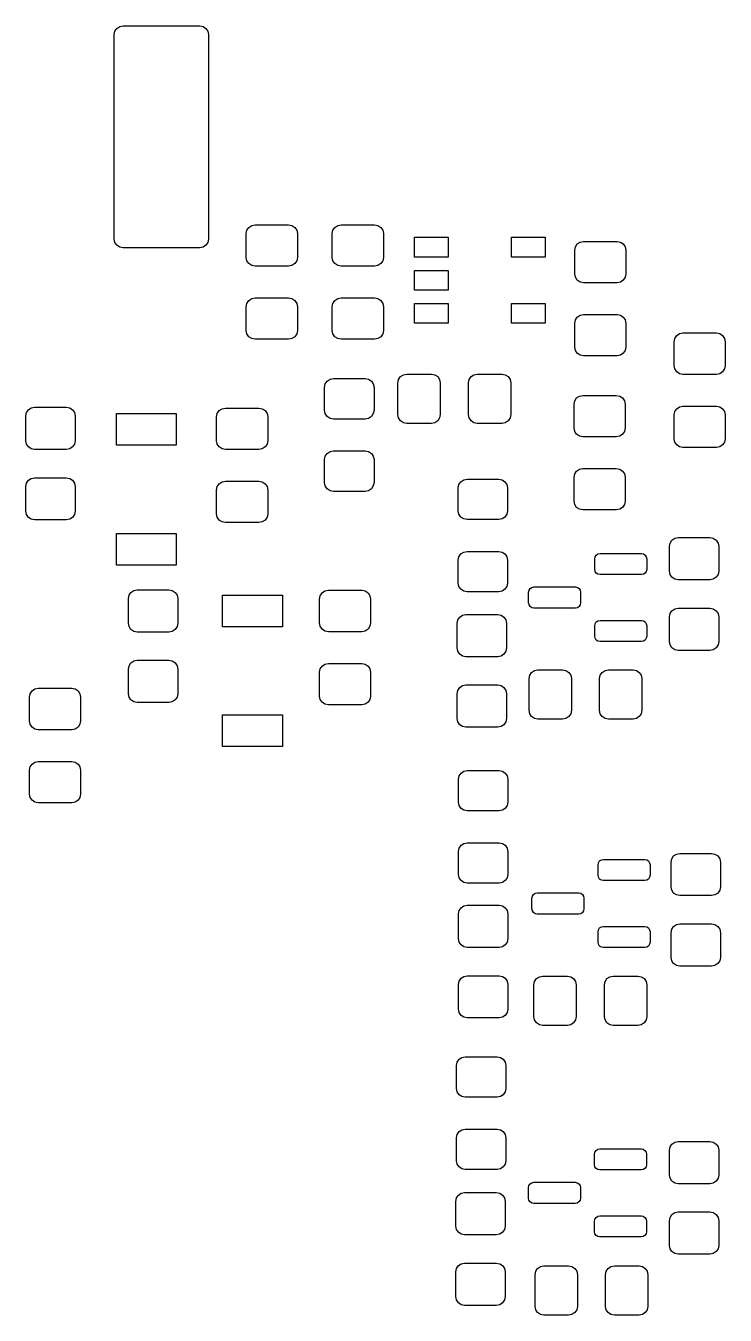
# Model space of a CAD drawing. Extents: x 124.2 to 163.5, y -118.2 to -41.5.
# Drawn here: x 143.7 to 163.54, y -78.12 to -41.54 of the extents above; entities that cross this region are included whole.
import ezdxf

# ---------------------------------------------------------------- set-up
doc = ezdxf.new("R2010")
doc.units = 0
doc.layers.add('BLACK', color=7, linetype='CONTINUOUS')

msp = doc.modelspace()

# ---------------------------------------------------------------- linework, layer by layer
at = {"layer": 'BLACK', "linetype": 'CONTINUOUS'}
for p, q in [((146.21, -41.79), (146.22903, -41.694329)), ((146.22903, -41.694329), (146.283223, -41.613223)), ((146.283223, -41.613223), (146.364329, -41.55903)), ((146.364329, -41.55903), (146.46, -41.54)), ((146.46, -41.54), (148.635, -41.54)), ((148.635, -41.54), (148.730671, -41.55903)), ((148.730671, -41.55903), (148.811777, -41.613223)), ((148.811777, -41.613223), (148.86597, -41.694329)), ((148.86597, -41.694329), (148.885, -41.79)), ((146.21, -47.59), (146.21, -41.79)), ((148.885, -41.79), (148.885, -47.59)), ((150.109329, -47.20403), (150.205, -47.185)), ((150.205, -47.185), (151.155, -47.185)), ((151.155, -47.185), (151.250671, -47.20403)), ((152.549329, -47.20403), (152.645, -47.185)), ((152.645, -47.185), (153.595, -47.185)), ((153.595, -47.185), (153.690671, -47.20403)), ((149.955, -47.435), (149.97403, -47.339329)), ((149.955, -48.11), (149.955, -47.435)), ((149.97403, -47.339329), (150.028223, -47.258223)), ((150.028223, -47.258223), (150.109329, -47.20403)), ((151.250671, -47.20403), (151.331777, -47.258223)), ((151.331777, -47.258223), (151.38597, -47.339329)), ((151.38597, -47.339329), (151.405, -47.435)), ((151.405, -47.435), (151.405, -48.11)), ((152.395, -47.435), (152.41403, -47.339329)), ((152.395, -48.11), (152.395, -47.435)), ((152.41403, -47.339329), (152.468223, -47.258223)), ((152.468223, -47.258223), (152.549329, -47.20403)), ((153.690671, -47.20403), (153.771777, -47.258223)), ((153.771777, -47.258223), (153.82597, -47.339329)), ((153.82597, -47.339329), (153.845, -47.435)), ((153.845, -47.435), (153.845, -48.11)), ((154.72785, -48.0994), (154.72785, -47.5406)), ((154.72785, -47.5406), (155.68035, -47.5406)), ((155.68035, -47.5406), (155.68035, -48.0994)), ((157.48375, -48.0994), (157.48375, -47.5406)), ((157.48375, -47.5406), (158.43625, -47.5406)), ((158.43625, -47.5406), (158.43625, -48.0994)), ((146.22903, -47.685671), (146.21, -47.59)), ((146.283223, -47.766777), (146.22903, -47.685671)), ((146.364329, -47.82097), (146.283223, -47.766777)), ((146.46, -47.84), (146.364329, -47.82097)), ((148.635, -47.84), (146.46, -47.84)), ((148.730671, -47.82097), (148.635, -47.84)), ((148.811777, -47.766777), (148.730671, -47.82097)), ((148.86597, -47.685671), (148.811777, -47.766777)), ((148.885, -47.59), (148.86597, -47.685671)), ((159.275, -47.905), (159.29403, -47.809329)), ((159.275, -48.58), (159.275, -47.905)), ((159.29403, -47.809329), (159.348223, -47.728223)), ((159.348223, -47.728223), (159.429329, -47.67403)), ((159.429329, -47.67403), (159.525, -47.655)), ((159.525, -47.655), (160.475, -47.655)), ((160.475, -47.655), (160.570671, -47.67403)), ((160.570671, -47.67403), (160.651777, -47.728223)), ((160.651777, -47.728223), (160.70597, -47.809329)), ((160.70597, -47.809329), (160.725, -47.905)), ((160.725, -47.905), (160.725, -48.58)), ((149.97403, -48.205671), (149.955, -48.11)), ((150.028223, -48.286777), (149.97403, -48.205671)), ((151.38597, -48.205671), (151.331777, -48.286777)), ((151.405, -48.11), (151.38597, -48.205671)), ((152.41403, -48.205671), (152.395, -48.11)), ((152.468223, -48.286777), (152.41403, -48.205671)), ((153.82597, -48.205671), (153.771777, -48.286777)), ((153.845, -48.11), (153.82597, -48.205671)), ((155.68035, -48.0994), (154.72785, -48.0994)), ((158.43625, -48.0994), (157.48375, -48.0994)), ((150.109329, -48.34097), (150.028223, -48.286777)), ((150.205, -48.36), (150.109329, -48.34097)), ((151.155, -48.36), (150.205, -48.36)), ((151.250671, -48.34097), (151.155, -48.36)), ((151.331777, -48.286777), (151.250671, -48.34097)), ((152.549329, -48.34097), (152.468223, -48.286777)), ((152.645, -48.36), (152.549329, -48.34097)), ((153.595, -48.36), (152.645, -48.36)), ((153.690671, -48.34097), (153.595, -48.36)), ((153.771777, -48.286777), (153.690671, -48.34097)), ((154.72785, -49.0392), (154.72785, -48.4804)), ((154.72785, -48.4804), (155.68035, -48.4804)), ((155.68035, -48.4804), (155.68035, -49.0392)), ((159.29403, -48.675671), (159.275, -48.58)), ((160.725, -48.58), (160.70597, -48.675671)), ((159.348223, -48.756777), (159.29403, -48.675671)), ((159.429329, -48.81097), (159.348223, -48.756777)), ((159.525, -48.83), (159.429329, -48.81097)), ((160.475, -48.83), (159.525, -48.83)), ((160.570671, -48.81097), (160.475, -48.83)), ((160.651777, -48.756777), (160.570671, -48.81097)), ((160.70597, -48.675671), (160.651777, -48.756777)), ((149.97403, -49.414329), (150.028223, -49.333223)), ((150.028223, -49.333223), (150.109329, -49.27903)), ((150.109329, -49.27903), (150.205, -49.26)), ((150.205, -49.26), (151.155, -49.26)), ((151.155, -49.26), (151.250671, -49.27903)), ((151.250671, -49.27903), (151.331777, -49.333223)), ((151.331777, -49.333223), (151.38597, -49.414329)), ((152.41403, -49.414329), (152.468223, -49.333223)), ((152.468223, -49.333223), (152.549329, -49.27903)), ((152.549329, -49.27903), (152.645, -49.26)), ((152.645, -49.26), (153.595, -49.26)), ((153.595, -49.26), (153.690671, -49.27903)), ((153.690671, -49.27903), (153.771777, -49.333223)), ((153.771777, -49.333223), (153.82597, -49.414329)), ((155.68035, -49.0392), (154.72785, -49.0392)), ((149.955, -49.51), (149.97403, -49.414329)), ((149.955, -50.185), (149.955, -49.51)), ((151.38597, -49.414329), (151.405, -49.51)), ((151.405, -49.51), (151.405, -50.185)), ((152.395, -49.51), (152.41403, -49.414329)), ((152.395, -50.185), (152.395, -49.51)), ((153.82597, -49.414329), (153.845, -49.51)), ((153.845, -49.51), (153.845, -50.185)), ((154.72785, -49.979), (154.72785, -49.4202)), ((154.72785, -49.4202), (155.68035, -49.4202)), ((155.68035, -49.4202), (155.68035, -49.979)), ((157.48375, -49.979), (157.48375, -49.4202)), ((157.48375, -49.4202), (158.43625, -49.4202)), ((158.43625, -49.4202), (158.43625, -49.979)), ((159.429329, -49.74903), (159.525, -49.73)), ((159.525, -49.73), (160.475, -49.73)), ((160.475, -49.73), (160.570671, -49.74903)), ((155.68035, -49.979), (154.72785, -49.979)), ((158.43625, -49.979), (157.48375, -49.979)), ((159.275, -49.98), (159.29403, -49.884329)), ((159.275, -50.655), (159.275, -49.98)), ((159.29403, -49.884329), (159.348223, -49.803223)), ((159.348223, -49.803223), (159.429329, -49.74903)), ((160.570671, -49.74903), (160.651777, -49.803223)), ((160.651777, -49.803223), (160.70597, -49.884329)), ((160.70597, -49.884329), (160.725, -49.98)), ((160.725, -49.98), (160.725, -50.655)), ((149.97403, -50.280671), (149.955, -50.185)), ((150.028223, -50.361777), (149.97403, -50.280671)), ((150.109329, -50.41597), (150.028223, -50.361777)), ((150.205, -50.435), (150.109329, -50.41597)), ((151.155, -50.435), (150.205, -50.435)), ((151.250671, -50.41597), (151.155, -50.435)), ((151.331777, -50.361777), (151.250671, -50.41597)), ((151.38597, -50.280671), (151.331777, -50.361777)), ((151.405, -50.185), (151.38597, -50.280671)), ((152.41403, -50.280671), (152.395, -50.185)), ((152.468223, -50.361777), (152.41403, -50.280671)), ((152.549329, -50.41597), (152.468223, -50.361777)), ((152.645, -50.435), (152.549329, -50.41597)), ((153.595, -50.435), (152.645, -50.435)), ((153.690671, -50.41597), (153.595, -50.435)), ((153.771777, -50.361777), (153.690671, -50.41597)), ((153.82597, -50.280671), (153.771777, -50.361777)), ((153.845, -50.185), (153.82597, -50.280671)), ((162.095, -50.505), (162.11403, -50.409329)), ((162.11403, -50.409329), (162.168223, -50.328223)), ((162.168223, -50.328223), (162.249329, -50.27403)), ((162.249329, -50.27403), (162.345, -50.255)), ((162.345, -50.255), (163.295, -50.255)), ((163.295, -50.255), (163.390671, -50.27403)), ((163.390671, -50.27403), (163.471777, -50.328223)), ((163.471777, -50.328223), (163.52597, -50.409329)), ((163.52597, -50.409329), (163.545, -50.505)), ((159.29403, -50.750671), (159.275, -50.655)), ((159.348223, -50.831777), (159.29403, -50.750671)), ((159.429329, -50.88597), (159.348223, -50.831777)), ((160.651777, -50.831777), (160.570671, -50.88597)), ((160.70597, -50.750671), (160.651777, -50.831777)), ((160.725, -50.655), (160.70597, -50.750671)), ((162.095, -51.18), (162.095, -50.505)), ((163.545, -50.505), (163.545, -51.18)), ((159.525, -50.905), (159.429329, -50.88597)), ((160.475, -50.905), (159.525, -50.905)), ((160.570671, -50.88597), (160.475, -50.905)), ((162.11403, -51.275671), (162.095, -51.18)), ((163.545, -51.18), (163.52597, -51.275671)), ((152.253223, -51.620723), (152.334329, -51.56653)), ((152.334329, -51.56653), (152.43, -51.5475)), ((152.43, -51.5475), (153.33, -51.5475)), ((153.33, -51.5475), (153.425671, -51.56653)), ((153.425671, -51.56653), (153.506777, -51.620723)), ((154.26, -51.67), (154.27903, -51.574329)), ((154.27903, -51.574329), (154.333223, -51.493223)), ((154.333223, -51.493223), (154.414329, -51.43903)), ((154.414329, -51.43903), (154.51, -51.42)), ((154.51, -51.42), (155.21, -51.42)), ((155.21, -51.42), (155.305671, -51.43903)), ((155.305671, -51.43903), (155.386777, -51.493223)), ((155.386777, -51.493223), (155.44097, -51.574329)), ((155.44097, -51.574329), (155.46, -51.67)), ((156.26, -51.67), (156.27903, -51.574329)), ((156.27903, -51.574329), (156.333223, -51.493223)), ((156.333223, -51.493223), (156.414329, -51.43903)), ((156.414329, -51.43903), (156.51, -51.42)), ((156.51, -51.42), (157.21, -51.42)), ((157.21, -51.42), (157.305671, -51.43903)), ((157.305671, -51.43903), (157.386777, -51.493223)), ((157.386777, -51.493223), (157.44097, -51.574329)), ((157.44097, -51.574329), (157.46, -51.67)), ((162.168223, -51.356777), (162.11403, -51.275671)), ((162.249329, -51.41097), (162.168223, -51.356777)), ((162.345, -51.43), (162.249329, -51.41097)), ((163.295, -51.43), (162.345, -51.43)), ((163.390671, -51.41097), (163.295, -51.43)), ((163.471777, -51.356777), (163.390671, -51.41097)), ((163.52597, -51.275671), (163.471777, -51.356777)), ((152.18, -51.7975), (152.19903, -51.701829)), ((152.18, -52.4475), (152.18, -51.7975)), ((152.19903, -51.701829), (152.253223, -51.620723)), ((153.506777, -51.620723), (153.56097, -51.701829)), ((153.56097, -51.701829), (153.58, -51.7975)), ((153.58, -51.7975), (153.58, -52.4475)), ((154.26, -52.57), (154.26, -51.67)), ((155.46, -51.67), (155.46, -52.57)), ((156.26, -52.57), (156.26, -51.67)), ((157.46, -51.67), (157.46, -52.57)), ((159.255, -52.275), (159.27403, -52.179329)), ((159.255, -52.95), (159.255, -52.275)), ((159.27403, -52.179329), (159.328223, -52.098223)), ((159.328223, -52.098223), (159.409329, -52.04403)), ((159.409329, -52.04403), (159.505, -52.025)), ((159.505, -52.025), (160.455, -52.025)), ((160.455, -52.025), (160.550671, -52.04403)), ((160.550671, -52.04403), (160.631777, -52.098223)), ((160.631777, -52.098223), (160.68597, -52.179329)), ((160.68597, -52.179329), (160.705, -52.275)), ((160.705, -52.275), (160.705, -52.95)), ((143.7, -52.61), (143.71903, -52.514329)), ((143.7, -53.31), (143.7, -52.61)), ((143.71903, -52.514329), (143.773223, -52.433223)), ((143.773223, -52.433223), (143.854329, -52.37903)), ((143.854329, -52.37903), (143.95, -52.36)), ((143.95, -52.36), (144.85, -52.36)), ((144.85, -52.36), (144.945671, -52.37903)), ((144.945671, -52.37903), (145.026777, -52.433223)), ((145.026777, -52.433223), (145.08097, -52.514329)), ((145.08097, -52.514329), (145.1, -52.61)), ((145.1, -52.61), (145.1, -53.31)), ((146.27, -53.44), (146.27, -52.54)), ((146.27, -52.54), (147.97, -52.54)), ((147.97, -52.54), (147.97, -53.44)), ((149.115, -52.635), (149.13403, -52.539329)), ((149.115, -53.31), (149.115, -52.635)), ((149.13403, -52.539329), (149.188223, -52.458223)), ((149.188223, -52.458223), (149.269329, -52.40403)), ((149.269329, -52.40403), (149.365, -52.385)), ((149.365, -52.385), (150.315, -52.385)), ((150.315, -52.385), (150.410671, -52.40403)), ((150.410671, -52.40403), (150.491777, -52.458223)), ((150.491777, -52.458223), (150.54597, -52.539329)), ((150.54597, -52.539329), (150.565, -52.635)), ((150.565, -52.635), (150.565, -53.31)), ((152.19903, -52.543171), (152.18, -52.4475)), ((152.253223, -52.624277), (152.19903, -52.543171)), ((152.334329, -52.67847), (152.253223, -52.624277)), ((153.506777, -52.624277), (153.425671, -52.67847)), ((153.56097, -52.543171), (153.506777, -52.624277)), ((153.58, -52.4475), (153.56097, -52.543171)), ((154.27903, -52.665671), (154.26, -52.57)), ((154.333223, -52.746777), (154.27903, -52.665671)), ((155.44097, -52.665671), (155.386777, -52.746777)), ((155.46, -52.57), (155.44097, -52.665671)), ((156.27903, -52.665671), (156.26, -52.57)), ((156.333223, -52.746777), (156.27903, -52.665671)), ((157.44097, -52.665671), (157.386777, -52.746777)), ((157.46, -52.57), (157.44097, -52.665671)), ((162.095, -52.58), (162.11403, -52.484329)), ((162.095, -53.255), (162.095, -52.58)), ((162.11403, -52.484329), (162.168223, -52.403223)), ((162.168223, -52.403223), (162.249329, -52.34903)), ((162.249329, -52.34903), (162.345, -52.33)), ((162.345, -52.33), (163.295, -52.33)), ((163.295, -52.33), (163.390671, -52.34903)), ((163.390671, -52.34903), (163.471777, -52.403223)), ((163.471777, -52.403223), (163.52597, -52.484329)), ((163.52597, -52.484329), (163.545, -52.58)), ((163.545, -52.58), (163.545, -53.255)), ((152.43, -52.6975), (152.334329, -52.67847)), ((153.33, -52.6975), (152.43, -52.6975)), ((153.425671, -52.67847), (153.33, -52.6975)), ((154.414329, -52.80097), (154.333223, -52.746777)), ((154.51, -52.82), (154.414329, -52.80097)), ((155.21, -52.82), (154.51, -52.82)), ((155.305671, -52.80097), (155.21, -52.82)), ((155.386777, -52.746777), (155.305671, -52.80097)), ((156.414329, -52.80097), (156.333223, -52.746777)), ((156.51, -52.82), (156.414329, -52.80097)), ((157.21, -52.82), (156.51, -52.82)), ((157.305671, -52.80097), (157.21, -52.82)), ((157.386777, -52.746777), (157.305671, -52.80097)), ((159.27403, -53.045671), (159.255, -52.95)), ((160.705, -52.95), (160.68597, -53.045671)), ((143.71903, -53.405671), (143.7, -53.31)), ((143.773223, -53.486777), (143.71903, -53.405671)), ((145.08097, -53.405671), (145.026777, -53.486777)), ((145.1, -53.31), (145.08097, -53.405671)), ((149.13403, -53.405671), (149.115, -53.31)), ((149.188223, -53.486777), (149.13403, -53.405671)), ((150.54597, -53.405671), (150.491777, -53.486777)), ((150.565, -53.31), (150.54597, -53.405671)), ((159.328223, -53.126777), (159.27403, -53.045671)), ((159.409329, -53.18097), (159.328223, -53.126777)), ((159.505, -53.2), (159.409329, -53.18097)), ((160.455, -53.2), (159.505, -53.2)), ((160.550671, -53.18097), (160.455, -53.2)), ((160.631777, -53.126777), (160.550671, -53.18097)), ((160.68597, -53.045671), (160.631777, -53.126777)), ((162.11403, -53.350671), (162.095, -53.255)), ((162.168223, -53.431777), (162.11403, -53.350671)), ((163.52597, -53.350671), (163.471777, -53.431777)), ((163.545, -53.255), (163.52597, -53.350671)), ((143.854329, -53.54097), (143.773223, -53.486777)), ((143.95, -53.56), (143.854329, -53.54097)), ((144.85, -53.56), (143.95, -53.56)), ((144.945671, -53.54097), (144.85, -53.56)), ((145.026777, -53.486777), (144.945671, -53.54097)), ((147.97, -53.44), (146.27, -53.44)), ((149.269329, -53.54097), (149.188223, -53.486777)), ((149.365, -53.56), (149.269329, -53.54097)), ((150.315, -53.56), (149.365, -53.56)), ((150.410671, -53.54097), (150.315, -53.56)), ((150.491777, -53.486777), (150.410671, -53.54097)), ((152.18, -53.8475), (152.19903, -53.751829)), ((152.19903, -53.751829), (152.253223, -53.670723)), ((152.253223, -53.670723), (152.334329, -53.61653)), ((152.334329, -53.61653), (152.43, -53.5975)), ((152.43, -53.5975), (153.33, -53.5975)), ((153.33, -53.5975), (153.425671, -53.61653)), ((153.425671, -53.61653), (153.506777, -53.670723)), ((153.506777, -53.670723), (153.56097, -53.751829)), ((153.56097, -53.751829), (153.58, -53.8475)), ((162.249329, -53.48597), (162.168223, -53.431777)), ((162.345, -53.505), (162.249329, -53.48597)), ((163.295, -53.505), (162.345, -53.505)), ((163.390671, -53.48597), (163.295, -53.505)), ((163.471777, -53.431777), (163.390671, -53.48597)), ((152.18, -54.4975), (152.18, -53.8475)), ((153.58, -53.8475), (153.58, -54.4975)), ((159.328223, -54.173223), (159.409329, -54.11903)), ((159.409329, -54.11903), (159.505, -54.1)), ((159.505, -54.1), (160.455, -54.1)), ((160.455, -54.1), (160.550671, -54.11903)), ((160.550671, -54.11903), (160.631777, -54.173223)), ((143.71903, -54.514329), (143.773223, -54.433223)), ((143.773223, -54.433223), (143.854329, -54.37903)), ((143.854329, -54.37903), (143.95, -54.36)), ((143.95, -54.36), (144.85, -54.36)), ((144.85, -54.36), (144.945671, -54.37903)), ((144.945671, -54.37903), (145.026777, -54.433223)), ((145.026777, -54.433223), (145.08097, -54.514329)), ((149.188223, -54.533223), (149.269329, -54.47903)), ((149.269329, -54.47903), (149.365, -54.46)), ((149.365, -54.46), (150.315, -54.46)), ((150.315, -54.46), (150.410671, -54.47903)), ((150.410671, -54.47903), (150.491777, -54.533223)), ((152.19903, -54.593171), (152.18, -54.4975)), ((153.58, -54.4975), (153.56097, -54.593171)), ((155.98903, -54.554329), (156.043223, -54.473223)), ((156.043223, -54.473223), (156.124329, -54.41903)), ((156.124329, -54.41903), (156.22, -54.4)), ((156.22, -54.4), (157.12, -54.4)), ((157.12, -54.4), (157.215671, -54.41903)), ((157.215671, -54.41903), (157.296777, -54.473223)), ((157.296777, -54.473223), (157.35097, -54.554329)), ((159.255, -54.35), (159.27403, -54.254329)), ((159.255, -55.025), (159.255, -54.35)), ((159.27403, -54.254329), (159.328223, -54.173223)), ((160.631777, -54.173223), (160.68597, -54.254329)), ((160.68597, -54.254329), (160.705, -54.35)), ((160.705, -54.35), (160.705, -55.025)), ((143.7, -54.61), (143.71903, -54.514329)), ((143.7, -55.31), (143.7, -54.61)), ((145.08097, -54.514329), (145.1, -54.61)), ((145.1, -54.61), (145.1, -55.31)), ((149.115, -54.71), (149.13403, -54.614329)), ((149.115, -55.385), (149.115, -54.71)), ((149.13403, -54.614329), (149.188223, -54.533223)), ((150.491777, -54.533223), (150.54597, -54.614329)), ((150.54597, -54.614329), (150.565, -54.71)), ((150.565, -54.71), (150.565, -55.385)), ((152.253223, -54.674277), (152.19903, -54.593171)), ((152.334329, -54.72847), (152.253223, -54.674277)), ((152.43, -54.7475), (152.334329, -54.72847)), ((153.33, -54.7475), (152.43, -54.7475)), ((153.425671, -54.72847), (153.33, -54.7475)), ((153.506777, -54.674277), (153.425671, -54.72847)), ((153.56097, -54.593171), (153.506777, -54.674277)), ((155.97, -54.65), (155.98903, -54.554329)), ((155.97, -55.3), (155.97, -54.65)), ((157.35097, -54.554329), (157.37, -54.65)), ((157.37, -54.65), (157.37, -55.3)), ((159.27403, -55.120671), (159.255, -55.025)), ((159.328223, -55.201777), (159.27403, -55.120671)), ((159.409329, -55.25597), (159.328223, -55.201777)), ((160.631777, -55.201777), (160.550671, -55.25597)), ((160.68597, -55.120671), (160.631777, -55.201777)), ((160.705, -55.025), (160.68597, -55.120671)), ((143.71903, -55.405671), (143.7, -55.31)), ((143.773223, -55.486777), (143.71903, -55.405671)), ((143.854329, -55.54097), (143.773223, -55.486777)), ((143.95, -55.56), (143.854329, -55.54097)), ((144.85, -55.56), (143.95, -55.56)), ((144.945671, -55.54097), (144.85, -55.56)), ((145.026777, -55.486777), (144.945671, -55.54097)), ((145.08097, -55.405671), (145.026777, -55.486777)), ((145.1, -55.31), (145.08097, -55.405671)), ((149.13403, -55.480671), (149.115, -55.385)), ((149.188223, -55.561777), (149.13403, -55.480671)), ((149.269329, -55.61597), (149.188223, -55.561777)), ((150.491777, -55.561777), (150.410671, -55.61597)), ((150.54597, -55.480671), (150.491777, -55.561777)), ((150.565, -55.385), (150.54597, -55.480671)), ((155.98903, -55.395671), (155.97, -55.3)), ((156.043223, -55.476777), (155.98903, -55.395671)), ((156.124329, -55.53097), (156.043223, -55.476777)), ((156.22, -55.55), (156.124329, -55.53097)), ((157.12, -55.55), (156.22, -55.55)), ((157.215671, -55.53097), (157.12, -55.55)), ((157.296777, -55.476777), (157.215671, -55.53097)), ((157.35097, -55.395671), (157.296777, -55.476777)), ((157.37, -55.3), (157.35097, -55.395671)), ((159.505, -55.275), (159.409329, -55.25597)), ((160.455, -55.275), (159.505, -55.275)), ((160.550671, -55.25597), (160.455, -55.275)), ((146.27, -56.84), (146.27, -55.94)), ((146.27, -55.94), (147.97, -55.94)), ((147.97, -55.94), (147.97, -56.84)), ((149.365, -55.635), (149.269329, -55.61597)), ((150.315, -55.635), (149.365, -55.635)), ((150.410671, -55.61597), (150.315, -55.635)), ((161.96, -56.31), (161.97903, -56.214329)), ((161.96, -57.01), (161.96, -56.31)), ((161.97903, -56.214329), (162.033223, -56.133223)), ((162.033223, -56.133223), (162.114329, -56.07903)), ((162.114329, -56.07903), (162.21, -56.06)), ((162.21, -56.06), (163.11, -56.06)), ((163.11, -56.06), (163.205671, -56.07903)), ((163.205671, -56.07903), (163.286777, -56.133223)), ((163.286777, -56.133223), (163.34097, -56.214329)), ((163.34097, -56.214329), (163.36, -56.31)), ((163.36, -56.31), (163.36, -57.01)), ((155.97, -56.7), (155.98903, -56.604329)), ((155.98903, -56.604329), (156.043223, -56.523223)), ((156.043223, -56.523223), (156.124329, -56.46903)), ((156.124329, -56.46903), (156.22, -56.45)), ((156.22, -56.45), (157.12, -56.45)), ((157.12, -56.45), (157.215671, -56.46903)), ((157.215671, -56.46903), (157.296777, -56.523223)), ((157.296777, -56.523223), (157.35097, -56.604329)), ((157.35097, -56.604329), (157.37, -56.7)), ((159.8425, -56.66), (159.853918, -56.602597)), ((159.8425, -56.96), (159.8425, -56.66)), ((159.853918, -56.602597), (159.886434, -56.553934)), ((159.886434, -56.553934), (159.935097, -56.521418)), ((159.935097, -56.521418), (159.9925, -56.51)), ((159.9925, -56.51), (161.1675, -56.51)), ((161.1675, -56.51), (161.224903, -56.521418)), ((161.224903, -56.521418), (161.273566, -56.553934)), ((161.273566, -56.553934), (161.306082, -56.602597)), ((161.306082, -56.602597), (161.3175, -56.66)), ((161.3175, -56.66), (161.3175, -56.96)), ((147.97, -56.84), (146.27, -56.84)), ((155.97, -57.35), (155.97, -56.7)), ((157.37, -56.7), (157.37, -57.35)), ((159.853918, -57.017403), (159.8425, -56.96)), ((159.886434, -57.066066), (159.853918, -57.017403)), ((161.306082, -57.017403), (161.273566, -57.066066)), ((161.3175, -56.96), (161.306082, -57.017403)), ((161.97903, -57.105671), (161.96, -57.01)), ((163.36, -57.01), (163.34097, -57.105671)), ((155.98903, -57.445671), (155.97, -57.35)), ((157.37, -57.35), (157.35097, -57.445671)), ((159.935097, -57.098582), (159.886434, -57.066066)), ((159.9925, -57.11), (159.935097, -57.098582)), ((161.1675, -57.11), (159.9925, -57.11)), ((161.224903, -57.098582), (161.1675, -57.11)), ((161.273566, -57.066066), (161.224903, -57.098582)), ((162.033223, -57.186777), (161.97903, -57.105671)), ((162.114329, -57.24097), (162.033223, -57.186777)), ((162.21, -57.26), (162.114329, -57.24097)), ((163.11, -57.26), (162.21, -57.26)), ((163.205671, -57.24097), (163.11, -57.26)), ((163.286777, -57.186777), (163.205671, -57.24097)), ((163.34097, -57.105671), (163.286777, -57.186777)), ((146.61, -57.79), (146.62903, -57.694329)), ((146.61, -58.49), (146.61, -57.79)), ((146.62903, -57.694329), (146.683223, -57.613223)), ((146.683223, -57.613223), (146.764329, -57.55903)), ((146.764329, -57.55903), (146.86, -57.54)), ((146.86, -57.54), (147.76, -57.54)), ((147.76, -57.54), (147.855671, -57.55903)), ((147.855671, -57.55903), (147.936777, -57.613223)), ((147.936777, -57.613223), (147.99097, -57.694329)), ((147.99097, -57.694329), (148.01, -57.79)), ((148.01, -57.79), (148.01, -58.49)), ((149.28, -58.59), (149.28, -57.69)), ((149.28, -57.69), (150.98, -57.69)), ((150.98, -57.69), (150.98, -58.59)), ((152.035, -57.805), (152.05403, -57.709329)), ((152.05403, -57.709329), (152.108223, -57.628223)), ((152.108223, -57.628223), (152.189329, -57.57403)), ((152.189329, -57.57403), (152.285, -57.555)), ((152.285, -57.555), (153.235, -57.555)), ((153.235, -57.555), (153.330671, -57.57403)), ((153.330671, -57.57403), (153.411777, -57.628223)), ((153.411777, -57.628223), (153.46597, -57.709329)), ((153.46597, -57.709329), (153.485, -57.805)), ((156.043223, -57.526777), (155.98903, -57.445671)), ((156.124329, -57.58097), (156.043223, -57.526777)), ((156.22, -57.6), (156.124329, -57.58097)), ((157.12, -57.6), (156.22, -57.6)), ((157.215671, -57.58097), (157.12, -57.6)), ((157.296777, -57.526777), (157.215671, -57.58097)), ((157.35097, -57.445671), (157.296777, -57.526777)), ((157.9675, -57.61), (157.978918, -57.552597)), ((157.9675, -57.91), (157.9675, -57.61)), ((157.978918, -57.552597), (158.011434, -57.503934)), ((158.011434, -57.503934), (158.060097, -57.471418)), ((158.060097, -57.471418), (158.1175, -57.46)), ((158.1175, -57.46), (159.2925, -57.46)), ((159.2925, -57.46), (159.349903, -57.471418)), ((159.349903, -57.471418), (159.398566, -57.503934)), ((159.398566, -57.503934), (159.431082, -57.552597)), ((159.431082, -57.552597), (159.4425, -57.61)), ((159.4425, -57.61), (159.4425, -57.91)), ((152.035, -58.48), (152.035, -57.805)), ((153.485, -57.805), (153.485, -58.48)), ((157.978918, -57.967403), (157.9675, -57.91)), ((158.011434, -58.016066), (157.978918, -57.967403)), ((158.060097, -58.048582), (158.011434, -58.016066)), ((158.1175, -58.06), (158.060097, -58.048582)), ((159.2925, -58.06), (158.1175, -58.06)), ((159.349903, -58.048582), (159.2925, -58.06)), ((159.398566, -58.016066), (159.349903, -58.048582)), ((159.431082, -57.967403), (159.398566, -58.016066)), ((159.4425, -57.91), (159.431082, -57.967403)), ((161.97903, -58.214329), (162.033223, -58.133223)), ((162.033223, -58.133223), (162.114329, -58.07903)), ((162.114329, -58.07903), (162.21, -58.06)), ((162.21, -58.06), (163.11, -58.06)), ((163.11, -58.06), (163.205671, -58.07903)), ((163.205671, -58.07903), (163.286777, -58.133223)), ((163.286777, -58.133223), (163.34097, -58.214329)), ((146.62903, -58.585671), (146.61, -58.49)), ((148.01, -58.49), (147.99097, -58.585671)), ((152.05403, -58.575671), (152.035, -58.48)), ((153.485, -58.48), (153.46597, -58.575671)), ((155.94, -58.49), (155.95903, -58.394329)), ((155.94, -59.19), (155.94, -58.49)), ((155.95903, -58.394329), (156.013223, -58.313223)), ((156.013223, -58.313223), (156.094329, -58.25903)), ((156.094329, -58.25903), (156.19, -58.24)), ((156.19, -58.24), (157.09, -58.24)), ((157.09, -58.24), (157.185671, -58.25903)), ((157.185671, -58.25903), (157.266777, -58.313223)), ((157.266777, -58.313223), (157.32097, -58.394329)), ((157.32097, -58.394329), (157.34, -58.49)), ((157.34, -58.49), (157.34, -59.19)), ((159.8425, -58.56), (159.853918, -58.502597)), ((159.853918, -58.502597), (159.886434, -58.453934)), ((159.886434, -58.453934), (159.935097, -58.421418)), ((159.935097, -58.421418), (159.9925, -58.41)), ((159.9925, -58.41), (161.1675, -58.41)), ((161.1675, -58.41), (161.224903, -58.421418)), ((161.224903, -58.421418), (161.273566, -58.453934)), ((161.273566, -58.453934), (161.306082, -58.502597)), ((161.306082, -58.502597), (161.3175, -58.56)), ((161.96, -58.31), (161.97903, -58.214329)), ((161.96, -59.01), (161.96, -58.31)), ((163.34097, -58.214329), (163.36, -58.31)), ((163.36, -58.31), (163.36, -59.01)), ((146.683223, -58.666777), (146.62903, -58.585671)), ((146.764329, -58.72097), (146.683223, -58.666777)), ((146.86, -58.74), (146.764329, -58.72097)), ((147.76, -58.74), (146.86, -58.74)), ((147.855671, -58.72097), (147.76, -58.74)), ((147.936777, -58.666777), (147.855671, -58.72097)), ((147.99097, -58.585671), (147.936777, -58.666777)), ((150.98, -58.59), (149.28, -58.59)), ((152.108223, -58.656777), (152.05403, -58.575671)), ((152.189329, -58.71097), (152.108223, -58.656777)), ((152.285, -58.73), (152.189329, -58.71097)), ((153.235, -58.73), (152.285, -58.73)), ((153.330671, -58.71097), (153.235, -58.73)), ((153.411777, -58.656777), (153.330671, -58.71097)), ((153.46597, -58.575671), (153.411777, -58.656777)), ((159.8425, -58.86), (159.8425, -58.56)), ((159.853918, -58.917403), (159.8425, -58.86)), ((161.3175, -58.86), (161.306082, -58.917403)), ((161.3175, -58.56), (161.3175, -58.86)), ((155.95903, -59.285671), (155.94, -59.19)), ((157.34, -59.19), (157.32097, -59.285671)), ((159.886434, -58.966066), (159.853918, -58.917403)), ((159.935097, -58.998582), (159.886434, -58.966066)), ((159.9925, -59.01), (159.935097, -58.998582)), ((161.1675, -59.01), (159.9925, -59.01)), ((161.224903, -58.998582), (161.1675, -59.01)), ((161.273566, -58.966066), (161.224903, -58.998582)), ((161.306082, -58.917403), (161.273566, -58.966066)), ((161.97903, -59.105671), (161.96, -59.01)), ((162.033223, -59.186777), (161.97903, -59.105671)), ((162.114329, -59.24097), (162.033223, -59.186777)), ((162.21, -59.26), (162.114329, -59.24097)), ((163.205671, -59.24097), (163.11, -59.26)), ((163.286777, -59.186777), (163.205671, -59.24097)), ((163.34097, -59.105671), (163.286777, -59.186777)), ((163.36, -59.01), (163.34097, -59.105671)), ((146.62903, -59.694329), (146.683223, -59.613223)), ((146.683223, -59.613223), (146.764329, -59.55903)), ((146.764329, -59.55903), (146.86, -59.54)), ((146.86, -59.54), (147.76, -59.54)), ((147.76, -59.54), (147.855671, -59.55903)), ((147.855671, -59.55903), (147.936777, -59.613223)), ((147.936777, -59.613223), (147.99097, -59.694329)), ((156.013223, -59.366777), (155.95903, -59.285671)), ((156.094329, -59.42097), (156.013223, -59.366777)), ((156.19, -59.44), (156.094329, -59.42097)), ((157.09, -59.44), (156.19, -59.44)), ((157.185671, -59.42097), (157.09, -59.44)), ((157.266777, -59.366777), (157.185671, -59.42097)), ((157.32097, -59.285671), (157.266777, -59.366777)), ((163.11, -59.26), (162.21, -59.26)), ((146.61, -59.79), (146.62903, -59.694329)), ((146.61, -60.49), (146.61, -59.79)), ((147.99097, -59.694329), (148.01, -59.79)), ((148.01, -59.79), (148.01, -60.49)), ((152.035, -59.88), (152.05403, -59.784329)), ((152.035, -60.555), (152.035, -59.88)), ((152.05403, -59.784329), (152.108223, -59.703223)), ((152.108223, -59.703223), (152.189329, -59.64903)), ((152.189329, -59.64903), (152.285, -59.63)), ((152.285, -59.63), (153.235, -59.63)), ((153.235, -59.63), (153.330671, -59.64903)), ((153.330671, -59.64903), (153.411777, -59.703223)), ((153.411777, -59.703223), (153.46597, -59.784329)), ((153.46597, -59.784329), (153.485, -59.88)), ((153.485, -59.88), (153.485, -60.555)), ((157.98, -60.06), (157.99903, -59.964329)), ((157.99903, -59.964329), (158.053223, -59.883223)), ((158.053223, -59.883223), (158.134329, -59.82903)), ((158.134329, -59.82903), (158.23, -59.81)), ((158.23, -59.81), (158.93, -59.81)), ((158.93, -59.81), (159.025671, -59.82903)), ((159.025671, -59.82903), (159.106777, -59.883223)), ((159.106777, -59.883223), (159.16097, -59.964329)), ((159.16097, -59.964329), (159.18, -60.06)), ((159.98, -60.06), (159.99903, -59.964329)), ((159.99903, -59.964329), (160.053223, -59.883223)), ((160.053223, -59.883223), (160.134329, -59.82903)), ((160.134329, -59.82903), (160.23, -59.81)), ((160.23, -59.81), (160.93, -59.81)), ((160.93, -59.81), (161.025671, -59.82903)), ((161.025671, -59.82903), (161.106777, -59.883223)), ((161.106777, -59.883223), (161.16097, -59.964329)), ((161.16097, -59.964329), (161.18, -60.06)), ((143.878223, -60.408223), (143.959329, -60.35403)), ((143.959329, -60.35403), (144.055, -60.335)), ((144.055, -60.335), (145.005, -60.335)), ((145.005, -60.335), (145.100671, -60.35403)), ((145.100671, -60.35403), (145.181777, -60.408223)), ((155.95903, -60.394329), (156.013223, -60.313223)), ((156.013223, -60.313223), (156.094329, -60.25903)), ((156.094329, -60.25903), (156.19, -60.24)), ((156.19, -60.24), (157.09, -60.24)), ((157.09, -60.24), (157.185671, -60.25903)), ((157.185671, -60.25903), (157.266777, -60.313223)), ((157.266777, -60.313223), (157.32097, -60.394329)), ((157.98, -60.96), (157.98, -60.06)), ((159.18, -60.06), (159.18, -60.96)), ((159.98, -60.96), (159.98, -60.06)), ((161.18, -60.06), (161.18, -60.96)), ((143.805, -60.585), (143.82403, -60.489329)), ((143.805, -61.26), (143.805, -60.585)), ((143.82403, -60.489329), (143.878223, -60.408223)), ((145.181777, -60.408223), (145.23597, -60.489329)), ((145.23597, -60.489329), (145.255, -60.585)), ((145.255, -60.585), (145.255, -61.26)), ((146.62903, -60.585671), (146.61, -60.49)), ((146.683223, -60.666777), (146.62903, -60.585671)), ((146.764329, -60.72097), (146.683223, -60.666777)), ((146.86, -60.74), (146.764329, -60.72097)), ((147.855671, -60.72097), (147.76, -60.74)), ((147.936777, -60.666777), (147.855671, -60.72097)), ((147.99097, -60.585671), (147.936777, -60.666777)), ((148.01, -60.49), (147.99097, -60.585671)), ((152.05403, -60.650671), (152.035, -60.555)), ((152.108223, -60.731777), (152.05403, -60.650671)), ((153.46597, -60.650671), (153.411777, -60.731777)), ((153.485, -60.555), (153.46597, -60.650671)), ((155.94, -60.49), (155.95903, -60.394329)), ((155.94, -61.19), (155.94, -60.49)), ((157.32097, -60.394329), (157.34, -60.49)), ((157.34, -60.49), (157.34, -61.19)), ((147.76, -60.74), (146.86, -60.74)), ((152.189329, -60.78597), (152.108223, -60.731777)), ((152.285, -60.805), (152.189329, -60.78597)), ((153.235, -60.805), (152.285, -60.805)), ((153.330671, -60.78597), (153.235, -60.805)), ((153.411777, -60.731777), (153.330671, -60.78597)), ((157.99903, -61.055671), (157.98, -60.96)), ((158.053223, -61.136777), (157.99903, -61.055671)), ((159.16097, -61.055671), (159.106777, -61.136777)), ((159.18, -60.96), (159.16097, -61.055671)), ((159.99903, -61.055671), (159.98, -60.96)), ((160.053223, -61.136777), (159.99903, -61.055671)), ((161.16097, -61.055671), (161.106777, -61.136777)), ((161.18, -60.96), (161.16097, -61.055671)), ((143.82403, -61.355671), (143.805, -61.26)), ((143.878223, -61.436777), (143.82403, -61.355671)), ((143.959329, -61.49097), (143.878223, -61.436777)), ((145.181777, -61.436777), (145.100671, -61.49097)), ((145.23597, -61.355671), (145.181777, -61.436777)), ((145.255, -61.26), (145.23597, -61.355671)), ((149.28, -61.99), (149.28, -61.09)), ((149.28, -61.09), (150.98, -61.09)), ((150.98, -61.09), (150.98, -61.99)), ((155.95903, -61.285671), (155.94, -61.19)), ((156.013223, -61.366777), (155.95903, -61.285671)), ((156.094329, -61.42097), (156.013223, -61.366777)), ((156.19, -61.44), (156.094329, -61.42097)), ((157.09, -61.44), (156.19, -61.44)), ((157.185671, -61.42097), (157.09, -61.44)), ((157.266777, -61.366777), (157.185671, -61.42097)), ((157.32097, -61.285671), (157.266777, -61.366777)), ((157.34, -61.19), (157.32097, -61.285671)), ((158.134329, -61.19097), (158.053223, -61.136777)), ((158.23, -61.21), (158.134329, -61.19097)), ((158.93, -61.21), (158.23, -61.21)), ((159.025671, -61.19097), (158.93, -61.21)), ((159.106777, -61.136777), (159.025671, -61.19097)), ((160.134329, -61.19097), (160.053223, -61.136777)), ((160.23, -61.21), (160.134329, -61.19097)), ((160.93, -61.21), (160.23, -61.21)), ((161.025671, -61.19097), (160.93, -61.21)), ((161.106777, -61.136777), (161.025671, -61.19097)), ((144.055, -61.51), (143.959329, -61.49097)), ((145.005, -61.51), (144.055, -61.51)), ((145.100671, -61.49097), (145.005, -61.51)), ((150.98, -61.99), (149.28, -61.99)), ((143.82403, -62.564329), (143.878223, -62.483223)), ((143.878223, -62.483223), (143.959329, -62.42903)), ((143.959329, -62.42903), (144.055, -62.41)), ((144.055, -62.41), (145.005, -62.41)), ((145.005, -62.41), (145.100671, -62.42903)), ((145.100671, -62.42903), (145.181777, -62.483223)), ((145.181777, -62.483223), (145.23597, -62.564329)), ((143.805, -62.66), (143.82403, -62.564329)), ((143.805, -63.335), (143.805, -62.66)), ((145.23597, -62.564329), (145.255, -62.66)), ((145.255, -62.66), (145.255, -63.335)), ((155.9775, -62.915), (155.99653, -62.819329)), ((155.9775, -63.565), (155.9775, -62.915)), ((155.99653, -62.819329), (156.050723, -62.738223)), ((156.050723, -62.738223), (156.131829, -62.68403)), ((156.131829, -62.68403), (156.2275, -62.665)), ((156.2275, -62.665), (157.1275, -62.665)), ((157.1275, -62.665), (157.223171, -62.68403)), ((157.223171, -62.68403), (157.304277, -62.738223)), ((157.304277, -62.738223), (157.35847, -62.819329)), ((157.35847, -62.819329), (157.3775, -62.915)), ((157.3775, -62.915), (157.3775, -63.565)), ((143.82403, -63.430671), (143.805, -63.335)), ((143.878223, -63.511777), (143.82403, -63.430671)), ((143.959329, -63.56597), (143.878223, -63.511777)), ((144.055, -63.585), (143.959329, -63.56597)), ((145.005, -63.585), (144.055, -63.585)), ((145.100671, -63.56597), (145.005, -63.585)), ((145.181777, -63.511777), (145.100671, -63.56597)), ((145.23597, -63.430671), (145.181777, -63.511777)), ((145.255, -63.335), (145.23597, -63.430671)), ((155.99653, -63.660671), (155.9775, -63.565)), ((157.3775, -63.565), (157.35847, -63.660671)), ((156.050723, -63.741777), (155.99653, -63.660671)), ((156.131829, -63.79597), (156.050723, -63.741777)), ((156.2275, -63.815), (156.131829, -63.79597)), ((157.1275, -63.815), (156.2275, -63.815)), ((157.223171, -63.79597), (157.1275, -63.815)), ((157.304277, -63.741777), (157.223171, -63.79597)), ((157.35847, -63.660671), (157.304277, -63.741777)), ((156.050723, -64.788223), (156.131829, -64.73403)), ((156.131829, -64.73403), (156.2275, -64.715)), ((156.2275, -64.715), (157.1275, -64.715)), ((157.1275, -64.715), (157.223171, -64.73403)), ((157.223171, -64.73403), (157.304277, -64.788223)), ((155.9775, -64.965), (155.99653, -64.869329)), ((155.9775, -65.615), (155.9775, -64.965)), ((155.99653, -64.869329), (156.050723, -64.788223)), ((157.304277, -64.788223), (157.35847, -64.869329)), ((157.35847, -64.869329), (157.3775, -64.965)), ((157.3775, -64.965), (157.3775, -65.615)), ((162.02653, -65.171829), (162.080723, -65.090723)), ((162.080723, -65.090723), (162.161829, -65.03653)), ((162.161829, -65.03653), (162.2575, -65.0175)), ((162.2575, -65.0175), (163.1575, -65.0175)), ((163.1575, -65.0175), (163.253171, -65.03653)), ((163.253171, -65.03653), (163.334277, -65.090723)), ((163.334277, -65.090723), (163.38847, -65.171829)), ((159.9375, -65.34), (159.948918, -65.282597)), ((159.9375, -65.64), (159.9375, -65.34)), ((159.948918, -65.282597), (159.981434, -65.233934)), ((159.981434, -65.233934), (160.030097, -65.201418)), ((160.030097, -65.201418), (160.0875, -65.19)), ((160.0875, -65.19), (161.2625, -65.19)), ((161.2625, -65.19), (161.319903, -65.201418)), ((161.319903, -65.201418), (161.368566, -65.233934)), ((161.368566, -65.233934), (161.401082, -65.282597)), ((161.401082, -65.282597), (161.4125, -65.34)), ((161.4125, -65.34), (161.4125, -65.64)), ((162.0075, -65.2675), (162.02653, -65.171829)), ((162.0075, -65.9675), (162.0075, -65.2675)), ((163.38847, -65.171829), (163.4075, -65.2675)), ((163.4075, -65.2675), (163.4075, -65.9675)), ((155.99653, -65.710671), (155.9775, -65.615)), ((156.050723, -65.791777), (155.99653, -65.710671)), ((156.131829, -65.84597), (156.050723, -65.791777)), ((157.304277, -65.791777), (157.223171, -65.84597)), ((157.35847, -65.710671), (157.304277, -65.791777)), ((157.3775, -65.615), (157.35847, -65.710671)), ((159.948918, -65.697403), (159.9375, -65.64)), ((159.981434, -65.746066), (159.948918, -65.697403)), ((160.030097, -65.778582), (159.981434, -65.746066)), ((160.0875, -65.79), (160.030097, -65.778582)), ((161.2625, -65.79), (160.0875, -65.79)), ((161.319903, -65.778582), (161.2625, -65.79)), ((161.368566, -65.746066), (161.319903, -65.778582)), ((161.401082, -65.697403), (161.368566, -65.746066)), ((161.4125, -65.64), (161.401082, -65.697403)), ((156.2275, -65.865), (156.131829, -65.84597)), ((157.1275, -65.865), (156.2275, -65.865)), ((157.223171, -65.84597), (157.1275, -65.865)), ((158.073918, -66.232597), (158.106434, -66.183934)), ((158.106434, -66.183934), (158.155097, -66.151418)), ((158.155097, -66.151418), (158.2125, -66.14)), ((158.2125, -66.14), (159.3875, -66.14)), ((159.3875, -66.14), (159.444903, -66.151418)), ((159.444903, -66.151418), (159.493566, -66.183934)), ((159.493566, -66.183934), (159.526082, -66.232597)), ((162.02653, -66.063171), (162.0075, -65.9675)), ((162.080723, -66.144277), (162.02653, -66.063171)), ((162.161829, -66.19847), (162.080723, -66.144277)), ((162.2575, -66.2175), (162.161829, -66.19847)), ((163.253171, -66.19847), (163.1575, -66.2175)), ((163.334277, -66.144277), (163.253171, -66.19847)), ((163.38847, -66.063171), (163.334277, -66.144277)), ((163.4075, -65.9675), (163.38847, -66.063171)), ((155.99653, -66.641829), (156.050723, -66.560723)), ((156.050723, -66.560723), (156.131829, -66.50653)), ((156.131829, -66.50653), (156.2275, -66.4875)), ((156.2275, -66.4875), (157.1275, -66.4875)), ((157.1275, -66.4875), (157.223171, -66.50653)), ((157.223171, -66.50653), (157.304277, -66.560723)), ((157.304277, -66.560723), (157.35847, -66.641829)), ((158.0625, -66.29), (158.073918, -66.232597)), ((158.0625, -66.59), (158.0625, -66.29)), ((159.526082, -66.232597), (159.5375, -66.29)), ((159.5375, -66.29), (159.5375, -66.59)), ((163.1575, -66.2175), (162.2575, -66.2175)), ((155.9775, -66.7375), (155.99653, -66.641829)), ((155.9775, -67.4375), (155.9775, -66.7375)), ((157.35847, -66.641829), (157.3775, -66.7375)), ((157.3775, -66.7375), (157.3775, -67.4375)), ((158.073918, -66.647403), (158.0625, -66.59)), ((158.106434, -66.696066), (158.073918, -66.647403)), ((158.155097, -66.728582), (158.106434, -66.696066)), ((158.2125, -66.74), (158.155097, -66.728582)), ((159.3875, -66.74), (158.2125, -66.74)), ((159.444903, -66.728582), (159.3875, -66.74)), ((159.493566, -66.696066), (159.444903, -66.728582)), ((159.526082, -66.647403), (159.493566, -66.696066)), ((159.5375, -66.59), (159.526082, -66.647403)), ((159.9375, -67.24), (159.948918, -67.182597)), ((159.9375, -67.54), (159.9375, -67.24)), ((159.948918, -67.182597), (159.981434, -67.133934)), ((159.981434, -67.133934), (160.030097, -67.101418)), ((160.030097, -67.101418), (160.0875, -67.09)), ((160.0875, -67.09), (161.2625, -67.09)), ((161.2625, -67.09), (161.319903, -67.101418)), ((161.319903, -67.101418), (161.368566, -67.133934)), ((161.368566, -67.133934), (161.401082, -67.182597)), ((161.401082, -67.182597), (161.4125, -67.24)), ((161.4125, -67.24), (161.4125, -67.54)), ((162.0075, -67.2675), (162.02653, -67.171829)), ((162.0075, -67.9675), (162.0075, -67.2675)), ((162.02653, -67.171829), (162.080723, -67.090723)), ((162.080723, -67.090723), (162.161829, -67.03653)), ((162.161829, -67.03653), (162.2575, -67.0175)), ((162.2575, -67.0175), (163.1575, -67.0175)), ((163.1575, -67.0175), (163.253171, -67.03653)), ((163.253171, -67.03653), (163.334277, -67.090723)), ((163.334277, -67.090723), (163.38847, -67.171829)), ((163.38847, -67.171829), (163.4075, -67.2675)), ((163.4075, -67.2675), (163.4075, -67.9675)), ((155.99653, -67.533171), (155.9775, -67.4375)), ((156.050723, -67.614277), (155.99653, -67.533171)), ((156.131829, -67.66847), (156.050723, -67.614277)), ((156.2275, -67.6875), (156.131829, -67.66847)), ((157.223171, -67.66847), (157.1275, -67.6875)), ((157.304277, -67.614277), (157.223171, -67.66847)), ((157.35847, -67.533171), (157.304277, -67.614277)), ((157.3775, -67.4375), (157.35847, -67.533171)), ((159.948918, -67.597403), (159.9375, -67.54)), ((159.981434, -67.646066), (159.948918, -67.597403)), ((160.030097, -67.678582), (159.981434, -67.646066)), ((161.368566, -67.646066), (161.319903, -67.678582)), ((161.401082, -67.597403), (161.368566, -67.646066)), ((161.4125, -67.54), (161.401082, -67.597403)), ((157.1275, -67.6875), (156.2275, -67.6875)), ((160.0875, -67.69), (160.030097, -67.678582)), ((161.2625, -67.69), (160.0875, -67.69)), ((161.319903, -67.678582), (161.2625, -67.69)), ((162.02653, -68.063171), (162.0075, -67.9675)), ((163.4075, -67.9675), (163.38847, -68.063171)), ((162.080723, -68.144277), (162.02653, -68.063171)), ((162.161829, -68.19847), (162.080723, -68.144277)), ((162.2575, -68.2175), (162.161829, -68.19847)), ((163.1575, -68.2175), (162.2575, -68.2175)), ((163.253171, -68.19847), (163.1575, -68.2175)), ((163.334277, -68.144277), (163.253171, -68.19847)), ((163.38847, -68.063171), (163.334277, -68.144277)), ((155.9775, -68.7375), (155.99653, -68.641829)), ((155.9775, -69.4375), (155.9775, -68.7375)), ((155.99653, -68.641829), (156.050723, -68.560723)), ((156.050723, -68.560723), (156.131829, -68.50653)), ((156.131829, -68.50653), (156.2275, -68.4875)), ((156.2275, -68.4875), (157.1275, -68.4875)), ((157.1275, -68.4875), (157.223171, -68.50653)), ((157.223171, -68.50653), (157.304277, -68.560723)), ((157.304277, -68.560723), (157.35847, -68.641829)), ((157.35847, -68.641829), (157.3775, -68.7375)), ((157.3775, -68.7375), (157.3775, -69.4375)), ((158.1175, -68.7475), (158.13653, -68.651829)), ((158.1175, -69.6475), (158.1175, -68.7475)), ((158.13653, -68.651829), (158.190723, -68.570723)), ((158.190723, -68.570723), (158.271829, -68.51653)), ((158.271829, -68.51653), (158.3675, -68.4975)), ((158.3675, -68.4975), (159.0675, -68.4975)), ((159.0675, -68.4975), (159.163171, -68.51653)), ((159.163171, -68.51653), (159.244277, -68.570723)), ((159.244277, -68.570723), (159.29847, -68.651829)), ((159.29847, -68.651829), (159.3175, -68.7475)), ((159.3175, -68.7475), (159.3175, -69.6475)), ((160.1175, -68.7475), (160.13653, -68.651829)), ((160.1175, -69.6475), (160.1175, -68.7475)), ((160.13653, -68.651829), (160.190723, -68.570723)), ((160.190723, -68.570723), (160.271829, -68.51653)), ((160.271829, -68.51653), (160.3675, -68.4975)), ((160.3675, -68.4975), (161.0675, -68.4975)), ((161.0675, -68.4975), (161.163171, -68.51653)), ((161.163171, -68.51653), (161.244277, -68.570723)), ((161.244277, -68.570723), (161.29847, -68.651829)), ((161.29847, -68.651829), (161.3175, -68.7475)), ((161.3175, -68.7475), (161.3175, -69.6475)), ((155.99653, -69.533171), (155.9775, -69.4375)), ((157.3775, -69.4375), (157.35847, -69.533171)), ((156.050723, -69.614277), (155.99653, -69.533171)), ((156.131829, -69.66847), (156.050723, -69.614277)), ((156.2275, -69.6875), (156.131829, -69.66847)), ((157.1275, -69.6875), (156.2275, -69.6875)), ((157.223171, -69.66847), (157.1275, -69.6875)), ((157.304277, -69.614277), (157.223171, -69.66847)), ((157.35847, -69.533171), (157.304277, -69.614277)), ((158.13653, -69.743171), (158.1175, -69.6475)), ((158.190723, -69.824277), (158.13653, -69.743171)), ((158.271829, -69.87847), (158.190723, -69.824277)), ((159.244277, -69.824277), (159.163171, -69.87847)), ((159.29847, -69.743171), (159.244277, -69.824277)), ((159.3175, -69.6475), (159.29847, -69.743171)), ((160.13653, -69.743171), (160.1175, -69.6475)), ((160.190723, -69.824277), (160.13653, -69.743171)), ((160.271829, -69.87847), (160.190723, -69.824277)), ((161.244277, -69.824277), (161.163171, -69.87847)), ((161.29847, -69.743171), (161.244277, -69.824277)), ((161.3175, -69.6475), (161.29847, -69.743171)), ((158.3675, -69.8975), (158.271829, -69.87847)), ((159.0675, -69.8975), (158.3675, -69.8975)), ((159.163171, -69.87847), (159.0675, -69.8975)), ((160.3675, -69.8975), (160.271829, -69.87847)), ((161.0675, -69.8975), (160.3675, -69.8975)), ((161.163171, -69.87847), (161.0675, -69.8975)), ((155.92, -71.0375), (155.93903, -70.941829)), ((155.93903, -70.941829), (155.993223, -70.860723)), ((155.993223, -70.860723), (156.074329, -70.80653)), ((156.074329, -70.80653), (156.17, -70.7875)), ((156.17, -70.7875), (157.07, -70.7875)), ((157.07, -70.7875), (157.165671, -70.80653)), ((157.165671, -70.80653), (157.246777, -70.860723)), ((157.246777, -70.860723), (157.30097, -70.941829)), ((157.30097, -70.941829), (157.32, -71.0375)), ((155.92, -71.6875), (155.92, -71.0375)), ((157.32, -71.0375), (157.32, -71.6875)), ((155.93903, -71.783171), (155.92, -71.6875)), ((157.32, -71.6875), (157.30097, -71.783171)), ((155.993223, -71.864277), (155.93903, -71.783171)), ((156.074329, -71.91847), (155.993223, -71.864277)), ((156.17, -71.9375), (156.074329, -71.91847)), ((157.07, -71.9375), (156.17, -71.9375)), ((157.165671, -71.91847), (157.07, -71.9375)), ((157.246777, -71.864277), (157.165671, -71.91847)), ((157.30097, -71.783171), (157.246777, -71.864277)), ((155.92, -73.0875), (155.93903, -72.991829)), ((155.92, -73.7375), (155.92, -73.0875)), ((155.93903, -72.991829), (155.993223, -72.910723)), ((155.993223, -72.910723), (156.074329, -72.85653)), ((156.074329, -72.85653), (156.17, -72.8375)), ((156.17, -72.8375), (157.07, -72.8375)), ((157.07, -72.8375), (157.165671, -72.85653)), ((157.165671, -72.85653), (157.246777, -72.910723)), ((157.246777, -72.910723), (157.30097, -72.991829)), ((157.30097, -72.991829), (157.32, -73.0875)), ((157.32, -73.0875), (157.32, -73.7375)), ((159.8375, -73.55), (159.848918, -73.492597)), ((159.848918, -73.492597), (159.881434, -73.443934)), ((159.881434, -73.443934), (159.930097, -73.411418)), ((159.930097, -73.411418), (159.9875, -73.4)), ((159.9875, -73.4), (161.1625, -73.4)), ((161.1625, -73.4), (161.219903, -73.411418)), ((161.219903, -73.411418), (161.268566, -73.443934)), ((161.268566, -73.443934), (161.301082, -73.492597)), ((161.301082, -73.492597), (161.3125, -73.55)), ((161.96, -73.44), (161.97903, -73.344329)), ((161.96, -74.14), (161.96, -73.44)), ((161.97903, -73.344329), (162.033223, -73.263223)), ((162.033223, -73.263223), (162.114329, -73.20903)), ((162.114329, -73.20903), (162.21, -73.19)), ((162.21, -73.19), (163.11, -73.19)), ((163.11, -73.19), (163.205671, -73.20903)), ((163.205671, -73.20903), (163.286777, -73.263223)), ((163.286777, -73.263223), (163.34097, -73.344329)), ((163.34097, -73.344329), (163.36, -73.44)), ((163.36, -73.44), (163.36, -74.14)), ((155.93903, -73.833171), (155.92, -73.7375)), ((155.993223, -73.914277), (155.93903, -73.833171)), ((157.30097, -73.833171), (157.246777, -73.914277)), ((157.32, -73.7375), (157.30097, -73.833171)), ((159.8375, -73.85), (159.8375, -73.55)), ((159.848918, -73.907403), (159.8375, -73.85)), ((161.3125, -73.85), (161.301082, -73.907403)), ((161.3125, -73.55), (161.3125, -73.85)), ((156.074329, -73.96847), (155.993223, -73.914277)), ((156.17, -73.9875), (156.074329, -73.96847)), ((157.07, -73.9875), (156.17, -73.9875)), ((157.165671, -73.96847), (157.07, -73.9875)), ((157.246777, -73.914277), (157.165671, -73.96847)), ((159.881434, -73.956066), (159.848918, -73.907403)), ((159.930097, -73.988582), (159.881434, -73.956066)), ((159.9875, -74), (159.930097, -73.988582)), ((161.1625, -74), (159.9875, -74)), ((161.219903, -73.988582), (161.1625, -74)), ((161.268566, -73.956066), (161.219903, -73.988582)), ((161.301082, -73.907403), (161.268566, -73.956066)), ((161.97903, -74.235671), (161.96, -74.14)), ((162.033223, -74.316777), (161.97903, -74.235671)), ((163.34097, -74.235671), (163.286777, -74.316777)), ((163.36, -74.14), (163.34097, -74.235671)), ((157.9625, -74.5), (157.973918, -74.442597)), ((157.9625, -74.8), (157.9625, -74.5)), ((157.973918, -74.442597), (158.006434, -74.393934)), ((158.006434, -74.393934), (158.055097, -74.361418)), ((158.055097, -74.361418), (158.1125, -74.35)), ((158.1125, -74.35), (159.2875, -74.35)), ((159.2875, -74.35), (159.344903, -74.361418)), ((159.344903, -74.361418), (159.393566, -74.393934)), ((159.393566, -74.393934), (159.426082, -74.442597)), ((159.426082, -74.442597), (159.4375, -74.5)), ((159.4375, -74.5), (159.4375, -74.8)), ((162.114329, -74.37097), (162.033223, -74.316777)), ((162.21, -74.39), (162.114329, -74.37097)), ((163.11, -74.39), (162.21, -74.39)), ((163.205671, -74.37097), (163.11, -74.39)), ((163.286777, -74.316777), (163.205671, -74.37097)), ((155.9, -74.89), (155.91903, -74.794329)), ((155.9, -75.59), (155.9, -74.89)), ((155.91903, -74.794329), (155.973223, -74.713223)), ((155.973223, -74.713223), (156.054329, -74.65903)), ((156.054329, -74.65903), (156.15, -74.64)), ((156.15, -74.64), (157.05, -74.64)), ((157.05, -74.64), (157.145671, -74.65903)), ((157.145671, -74.65903), (157.226777, -74.713223)), ((157.226777, -74.713223), (157.28097, -74.794329)), ((157.28097, -74.794329), (157.3, -74.89)), ((157.3, -74.89), (157.3, -75.59)), ((157.973918, -74.857403), (157.9625, -74.8)), ((158.006434, -74.906066), (157.973918, -74.857403)), ((158.055097, -74.938582), (158.006434, -74.906066)), ((158.1125, -74.95), (158.055097, -74.938582)), ((159.2875, -74.95), (158.1125, -74.95)), ((159.344903, -74.938582), (159.2875, -74.95)), ((159.393566, -74.906066), (159.344903, -74.938582)), ((159.426082, -74.857403), (159.393566, -74.906066)), ((159.4375, -74.8), (159.426082, -74.857403)), ((159.848918, -75.392597), (159.881434, -75.343934)), ((159.881434, -75.343934), (159.930097, -75.311418)), ((159.930097, -75.311418), (159.9875, -75.3)), ((159.9875, -75.3), (161.1625, -75.3)), ((161.1625, -75.3), (161.219903, -75.311418)), ((161.219903, -75.311418), (161.268566, -75.343934)), ((161.268566, -75.343934), (161.301082, -75.392597)), ((161.96, -75.44), (161.97903, -75.344329)), ((161.97903, -75.344329), (162.033223, -75.263223)), ((162.033223, -75.263223), (162.114329, -75.20903)), ((162.114329, -75.20903), (162.21, -75.19)), ((162.21, -75.19), (163.11, -75.19)), ((163.11, -75.19), (163.205671, -75.20903)), ((163.205671, -75.20903), (163.286777, -75.263223)), ((163.286777, -75.263223), (163.34097, -75.344329)), ((163.34097, -75.344329), (163.36, -75.44)), ((155.91903, -75.685671), (155.9, -75.59)), ((155.973223, -75.766777), (155.91903, -75.685671)), ((157.28097, -75.685671), (157.226777, -75.766777)), ((157.3, -75.59), (157.28097, -75.685671)), ((159.8375, -75.45), (159.848918, -75.392597)), ((159.8375, -75.75), (159.8375, -75.45)), ((161.301082, -75.392597), (161.3125, -75.45)), ((161.3125, -75.45), (161.3125, -75.75)), ((161.96, -76.14), (161.96, -75.44)), ((163.36, -75.44), (163.36, -76.14)), ((156.054329, -75.82097), (155.973223, -75.766777)), ((156.15, -75.84), (156.054329, -75.82097)), ((157.05, -75.84), (156.15, -75.84)), ((157.145671, -75.82097), (157.05, -75.84)), ((157.226777, -75.766777), (157.145671, -75.82097)), ((159.848918, -75.807403), (159.8375, -75.75)), ((159.881434, -75.856066), (159.848918, -75.807403)), ((159.930097, -75.888582), (159.881434, -75.856066)), ((159.9875, -75.9), (159.930097, -75.888582)), ((161.1625, -75.9), (159.9875, -75.9)), ((161.219903, -75.888582), (161.1625, -75.9)), ((161.268566, -75.856066), (161.219903, -75.888582)), ((161.301082, -75.807403), (161.268566, -75.856066)), ((161.3125, -75.75), (161.301082, -75.807403)), ((161.97903, -76.235671), (161.96, -76.14)), ((162.033223, -76.316777), (161.97903, -76.235671)), ((162.114329, -76.37097), (162.033223, -76.316777)), ((162.21, -76.39), (162.114329, -76.37097)), ((163.11, -76.39), (162.21, -76.39)), ((163.205671, -76.37097), (163.11, -76.39)), ((163.286777, -76.316777), (163.205671, -76.37097)), ((163.34097, -76.235671), (163.286777, -76.316777)), ((163.36, -76.14), (163.34097, -76.235671)), ((155.9, -76.89), (155.91903, -76.794329)), ((155.91903, -76.794329), (155.973223, -76.713223)), ((155.973223, -76.713223), (156.054329, -76.65903)), ((156.054329, -76.65903), (156.15, -76.64)), ((156.15, -76.64), (157.05, -76.64)), ((157.05, -76.64), (157.145671, -76.65903)), ((157.145671, -76.65903), (157.226777, -76.713223)), ((157.226777, -76.713223), (157.28097, -76.794329)), ((157.28097, -76.794329), (157.3, -76.89)), ((158.16903, -76.874329), (158.223223, -76.793223)), ((158.223223, -76.793223), (158.304329, -76.73903)), ((158.304329, -76.73903), (158.4, -76.72)), ((158.4, -76.72), (159.1, -76.72)), ((159.1, -76.72), (159.195671, -76.73903)), ((159.195671, -76.73903), (159.276777, -76.793223)), ((159.276777, -76.793223), (159.33097, -76.874329)), ((160.16903, -76.874329), (160.223223, -76.793223)), ((160.223223, -76.793223), (160.304329, -76.73903)), ((160.304329, -76.73903), (160.4, -76.72)), ((160.4, -76.72), (161.1, -76.72)), ((161.1, -76.72), (161.195671, -76.73903)), ((161.195671, -76.73903), (161.276777, -76.793223)), ((161.276777, -76.793223), (161.33097, -76.874329)), ((155.9, -77.59), (155.9, -76.89)), ((157.3, -76.89), (157.3, -77.59)), ((158.15, -76.97), (158.16903, -76.874329)), ((158.15, -77.87), (158.15, -76.97)), ((159.33097, -76.874329), (159.35, -76.97)), ((159.35, -76.97), (159.35, -77.87)), ((160.15, -76.97), (160.16903, -76.874329)), ((160.15, -77.87), (160.15, -76.97)), ((161.33097, -76.874329), (161.35, -76.97)), ((161.35, -76.97), (161.35, -77.87)), ((155.91903, -77.685671), (155.9, -77.59)), ((155.973223, -77.766777), (155.91903, -77.685671)), ((156.054329, -77.82097), (155.973223, -77.766777)), ((156.15, -77.84), (156.054329, -77.82097)), ((157.05, -77.84), (156.15, -77.84)), ((157.145671, -77.82097), (157.05, -77.84)), ((157.226777, -77.766777), (157.145671, -77.82097)), ((157.28097, -77.685671), (157.226777, -77.766777)), ((157.3, -77.59), (157.28097, -77.685671)), ((158.16903, -77.965671), (158.15, -77.87)), ((159.35, -77.87), (159.33097, -77.965671)), ((160.16903, -77.965671), (160.15, -77.87)), ((161.35, -77.87), (161.33097, -77.965671)), ((158.223223, -78.046777), (158.16903, -77.965671)), ((158.304329, -78.10097), (158.223223, -78.046777)), ((158.4, -78.12), (158.304329, -78.10097)), ((159.1, -78.12), (158.4, -78.12)), ((159.195671, -78.10097), (159.1, -78.12)), ((159.276777, -78.046777), (159.195671, -78.10097)), ((159.33097, -77.965671), (159.276777, -78.046777)), ((160.223223, -78.046777), (160.16903, -77.965671)), ((160.304329, -78.10097), (160.223223, -78.046777)), ((160.4, -78.12), (160.304329, -78.10097)), ((161.1, -78.12), (160.4, -78.12)), ((161.195671, -78.10097), (161.1, -78.12)), ((161.276777, -78.046777), (161.195671, -78.10097)), ((161.33097, -77.965671), (161.276777, -78.046777))]:
    msp.add_line(p, q, dxfattribs=at)

doc.saveas('drawing.dxf')
